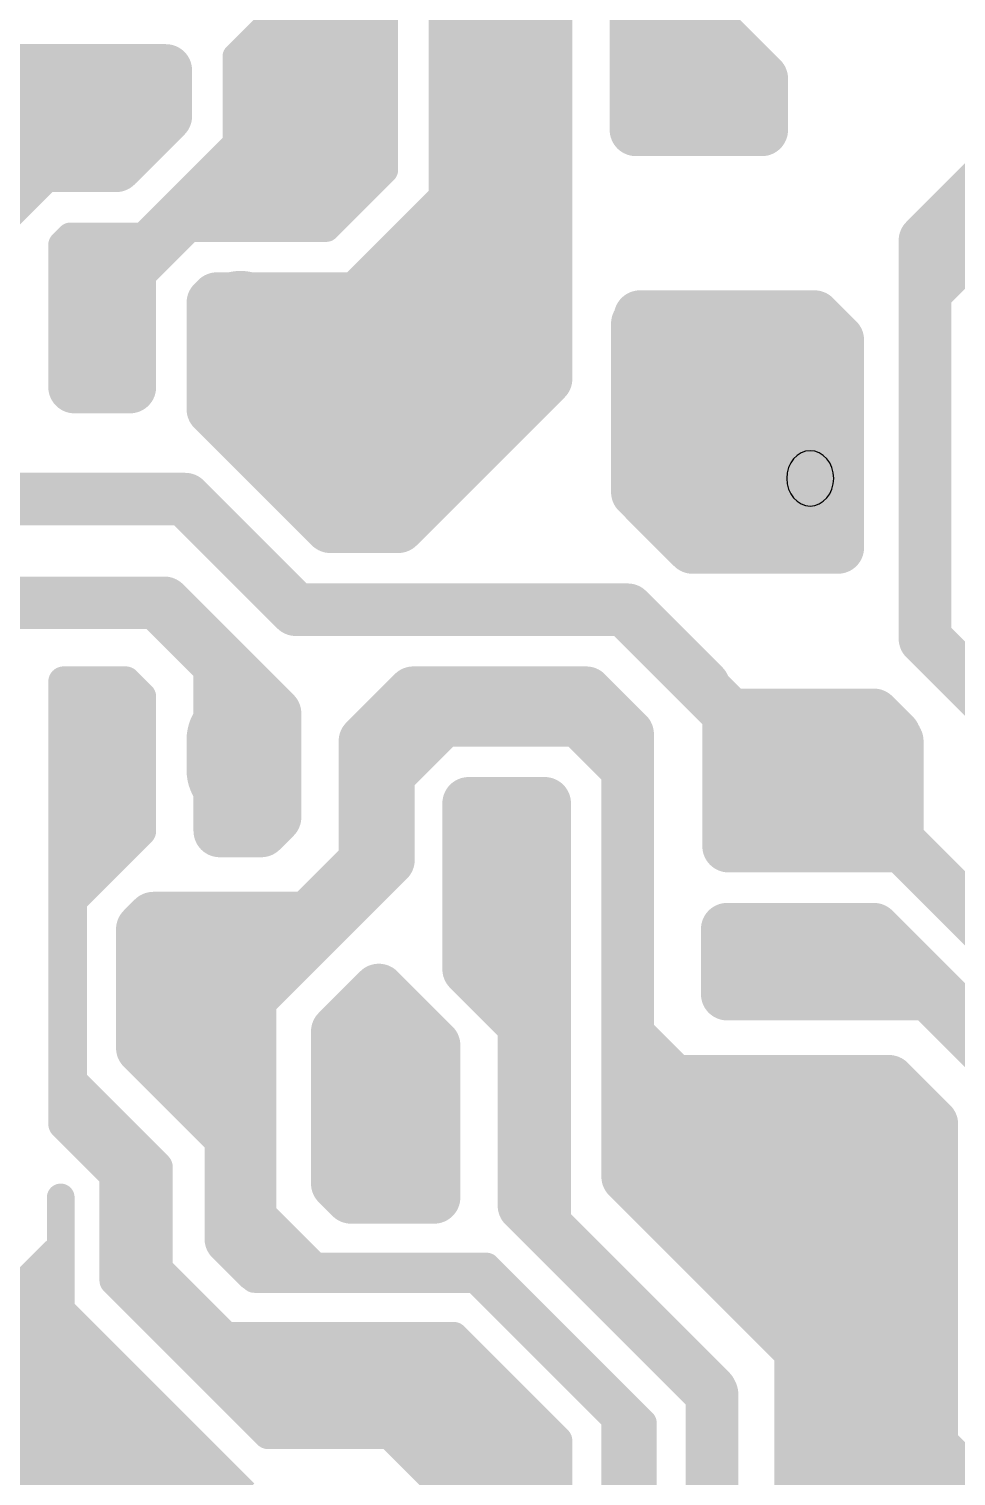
# Model space of a CAD drawing. Extents: x 13 to 23.9, y 0.2 to 11.6.
# Drawn here: x 14.572 to 15.242, y 9.129 to 10.175 of the extents above; entities that cross this region are included whole.
import ezdxf

# ---------------------------------------------------------------- set-up
doc = ezdxf.new("R2010")
doc.units = 0
doc.header["$MEASUREMENT"] = 0
doc.layers.add('BOTTOM', color=250, linetype='Continuous')
doc.layers.get('0').off()

# ---------------------------------------------------------------- blocks, each defined once
blk = doc.blocks.new('UNIT_DISC')
at = {"linetype": 'Continuous', "const_width": 0.5}
blk.add_lwpolyline([(0.25, 0, 1), (-0.25, 0, 1)], format="xyb", close=True, dxfattribs=at)
blk = doc.blocks.new('SHAPE_EL_740_740_0_0_0_0')
at = {"xscale": 0.074, "yscale": 0.074, "zscale": 0.074}
blk.add_blockref('UNIT_DISC', (0, 0), dxfattribs=at)
blk = doc.blocks.new('P_EX74Y74D16A')
at = {"layer": 'BOTTOM'}
blk.add_blockref('SHAPE_EL_740_740_0_0_0_0', (0, 0), dxfattribs=at)
blk = doc.blocks.new('D2')
for p in [(15.037, 10.15), (15.037, 9.85)]:
    blk.add_blockref('P_EX74Y74D16A', p)
blk = doc.blocks.new('SHAPE_EL_780_780_0_0_0_0')
at = {"xscale": 0.078, "yscale": 0.078, "zscale": 0.078}
blk.add_blockref('UNIT_DISC', (0, 0), dxfattribs=at)
blk = doc.blocks.new('P_EX78Y78D16A')
at = {"layer": 'BOTTOM'}
blk.add_blockref('SHAPE_EL_780_780_0_0_0_0', (0, 0), dxfattribs=at)
blk = doc.blocks.new('R12')
for p in [(14.924, 9.512), (14.925, 9.112)]:
    blk.add_blockref('P_EX78Y78D16A', p)
blk = doc.blocks.new('R13')
for p in [(14.924, 9.975), (14.925, 9.575)]:
    blk.add_blockref('P_EX78Y78D16A', p)
blk = doc.blocks.new('R14')
for p in [(14.925, 10.437), (14.926, 10.037)]:
    blk.add_blockref('P_EX78Y78D16A', p)
blk = doc.blocks.new('C2')
for p in [(14.475, 9.5), (14.675, 9.5)]:
    blk.add_blockref('P_EX78Y78D16A', p)
blk = doc.blocks.new('R4')
for p in [(14.425, 9.2), (14.825, 9.2)]:
    blk.add_blockref('P_EX78Y78D16A', p)
blk = doc.blocks.new('R5')
for p in [(14.425, 9.35), (14.825, 9.35)]:
    blk.add_blockref('P_EX78Y78D16A', p)
blk = doc.blocks.new('R15')
for p in [(14.773, 10.5), (14.774, 10.1)]:
    blk.add_blockref('P_EX78Y78D16A', p)
blk = doc.blocks.new('SHAPE_OV_780_1000_0_0_0_0')
at = {"linetype": 'Continuous', "const_width": 0.078}
blk.add_lwpolyline([(0, -0.011), (0, 0.011)], dxfattribs=at)
at = {"xscale": 0.078, "yscale": 0.078, "zscale": 0.078}
for p in [(0, 0.011), (0, -0.011)]:
    blk.add_blockref('UNIT_DISC', p, dxfattribs=at)
blk = doc.blocks.new('P_OX78Y100D16A')
at = {"layer": 'BOTTOM'}
blk.add_blockref('SHAPE_OV_780_1000_0_0_0_0', (0, 0), dxfattribs=at)
blk = doc.blocks.new('U1')
for p in [(14.425, 9.95), (14.525, 9.95), (14.625, 9.95), (14.725, 9.95), (14.425, 9.65), (14.525, 9.65), (14.625, 9.65), (14.725, 9.65)]:
    blk.add_blockref('P_OX78Y100D16A', p)
blk = doc.blocks.new('R7')
for p in [(14.625, 10.5), (14.626, 10.1)]:
    blk.add_blockref('P_EX78Y78D16A', p)
blk = doc.blocks.new('SHAPE_EL_700_840_0_0_0_0')
at = {"xscale": 0.07, "yscale": 0.084, "zscale": 0.084}
blk.add_blockref('UNIT_DISC', (0, 0), dxfattribs=at)
blk = doc.blocks.new('P_EX70Y84D16A')
at = {"layer": 'BOTTOM'}
blk.add_blockref('SHAPE_EL_700_840_0_0_0_0', (0, 0), dxfattribs=at)
blk = doc.blocks.new('C11')
for p in [(15.225, 9.1), (15.365, 9.1)]:
    blk.add_blockref('P_EX70Y84D16A', p)
blk = doc.blocks.new('J9')
for p in [(14.83, 9.835), (14.83, 9.435)]:
    blk.add_blockref('P_EX78Y78D16A', p)
blk = doc.blocks.new('SHAPE_OV_1100_800_0_0_0_0')
at = {"linetype": 'Continuous', "const_width": 0.08}
blk.add_lwpolyline([(-0.015, 0), (0.015, 0)], dxfattribs=at)
at = {"xscale": 0.08, "yscale": 0.08, "zscale": 0.08}
for p in [(-0.015, 0), (0.015, 0)]:
    blk.add_blockref('UNIT_DISC', p, dxfattribs=at)
blk = doc.blocks.new('P_OX110Y80D17A')
at = {"layer": 'BOTTOM'}
blk.add_blockref('SHAPE_OV_1100_800_0_0_0_0', (0, 0), dxfattribs=at)
blk = doc.blocks.new('U2')
for p in [(15.15, 9.61), (15.15, 9.5), (15.15, 9.39)]:
    blk.add_blockref('P_OX110Y80D17A', p)
blk = doc.blocks.new('SHAPE_EL_680_800_0_0_0_0')
at = {"xscale": 0.068, "yscale": 0.08, "zscale": 0.08}
blk.add_blockref('UNIT_DISC', (0, 0), dxfattribs=at)
blk = doc.blocks.new('P_EX68Y80D16A')
at = {"layer": 'BOTTOM'}
blk.add_blockref('SHAPE_EL_680_800_0_0_0_0', (0, 0), dxfattribs=at)
blk = doc.blocks.new('R19')
for p in [(15.137, 10.25), (15.137, 9.85)]:
    blk.add_blockref('P_EX68Y80D16A', p)
blk = doc.blocks.new('POLY_S7_L2_26378')
at = {"layer": 'BOTTOM'}
for points in [[(14.658, 10.141), (14.569, 10.069), (14.441, 10.139)], [(14.672, 10.13), (14.569, 10.069), (14.658, 10.141)], [(14.441, 10.139), (14.569, 10.069), (14.435, 10.084)], [(14.638, 10.07), (14.569, 10.069), (14.672, 10.13)], [(14.435, 10.084), (14.569, 10.069), (14.528, 10.011)]]:
    blk.add_solid(points, dxfattribs=at)
blk = doc.blocks.new('POLY_S4_L2_26379')
at = {"layer": 'BOTTOM'}
blk.add_solid([(14.794, 10.035), (14.793, 10.113), (14.671, 10.037), (14.729, 10.113)], dxfattribs=at)
blk = doc.blocks.new('POLY_S4_L2_26305')
at = {"layer": 'BOTTOM'}
blk.add_solid([(14.7, 10.025), (14.7, 10.05), (14.662, 10.025), (14.675, 10.05)], dxfattribs=at)
blk = doc.blocks.new('POLY_S10_L2_26346')
at = {"layer": 'BOTTOM'}
for points in [[(14.595, 9.305), (14.59, 9.245), (14.58, 9.275)], [(14.52, 9.215), (14.58, 9.275), (14.52, 8.99)], [(14.52, 8.99), (14.58, 9.275), (14.58, 8.985)], [(14.58, 8.985), (14.58, 9.275), (14.605, 9.01)], [(14.58, 9.275), (14.59, 9.245), (14.605, 9.01)], [(14.73, 9.115), (14.605, 9.01), (14.59, 9.245)], [(14.925, 9.01), (14.605, 9.01), (14.82, 9.115)], [(14.82, 9.115), (14.605, 9.01), (14.73, 9.115)]]:
    blk.add_solid(points, dxfattribs=at)
blk = doc.blocks.new('POLY_S9_L2_26377')
at = {"layer": 'BOTTOM'}
for points in [[(14.932, 10.233), (14.942, 9.911), (14.877, 10.175)], [(14.877, 10.175), (14.942, 9.911), (14.873, 10.052)], [(14.873, 10.052), (14.942, 9.911), (14.807, 9.98)], [(14.807, 9.98), (14.942, 9.911), (14.704, 9.98)], [(14.704, 9.98), (14.942, 9.911), (14.704, 9.895)], [(14.829, 9.813), (14.704, 9.895), (14.942, 9.911)], [(14.773, 9.828), (14.704, 9.895), (14.829, 9.813)]]:
    blk.add_solid(points, dxfattribs=at)
blk = doc.blocks.new('POLY_S5_L2_26380')
at = {"layer": 'BOTTOM'}
for points in [[(14.596, 10.023), (14.655, 10), (14.592, 9.941)], [(14.685, 10.025), (14.655, 10), (14.596, 10.023)], [(14.592, 9.941), (14.655, 10), (14.655, 9.955)]]:
    blk.add_solid(points, dxfattribs=at)
blk = doc.blocks.new('POLY_S5_L2_26394')
at = {"layer": 'BOTTOM'}
for points in [[(14.772, 9.536), (14.727, 9.449), (14.685, 9.529)], [(14.685, 9.529), (14.727, 9.449), (14.669, 9.459)], [(14.669, 9.459), (14.727, 9.449), (14.727, 9.343)]]:
    blk.add_solid(points, dxfattribs=at)
blk = doc.blocks.new('POLY_S7_L2_26418')
at = {"layer": 'BOTTOM'}
for points in [[(15.028, 9.416), (15.22, 9.209), (15, 9.439)], [(15, 9.439), (15.22, 9.209), (15.003, 9.346)], [(15.199, 9.414), (15.22, 9.209), (15.028, 9.416)], [(15.22, 9.371), (15.22, 9.209), (15.199, 9.414)], [(15.003, 9.346), (15.22, 9.209), (15.094, 9.256)]]:
    blk.add_solid(points, dxfattribs=at)
blk = doc.blocks.new('POLY_S6_L2_26434')
at = {"layer": 'BOTTOM'}
for points in [[(15.145, 9.964), (15.014, 9.828), (15.017, 9.969)], [(15.15, 9.922), (15.014, 9.828), (15.145, 9.964)], [(15.153, 9.798), (15.014, 9.828), (15.15, 9.922)], [(15.065, 9.798), (15.014, 9.828), (15.153, 9.798)]]:
    blk.add_solid(points, dxfattribs=at)

msp = doc.modelspace()

# ---------------------------------------------------------------- linework, layer by layer
at = {"layer": 'BOTTOM', "linetype": 'Continuous'}
for points, const_width in [([(15.011, 10.102), (15.011, 10.471)], 0.038), ([(14.792, 10.168), (14.951, 10.327)], 0.028), ([(14.722, 10.155), (14.887, 10.32)], 0.02), ([(14.733, 10.146), (14.889, 10.302)], 0.02), ([(14.88, 10.182), (14.946, 10.248)], 0.038), ([(14.946, 9.922), (14.946, 10.248)], 0.038), ([(14.817, 10.074), (14.817, 10.203)], 0.038), ([(14.829, 10.073), (14.829, 10.206)], 0.02), ([(15.046, 10.195), (15.102, 10.139)], 0.038), ([(14.792, 10.095), (14.792, 10.18)], 0.038), ([(14.88, 10.05), (14.88, 10.182)], 0.038), ([(15.012, 10.175), (15.037, 10.15)], 0.038), ([(14.775, 10.125), (14.775, 10.175)], 0.02), ([(14.731, 10.117), (14.772, 10.158)], 0.038), ([(14.43, 10.145), (14.671, 10.145)], 0.038), ([(14.671, 10.112), (14.671, 10.145)], 0.038), ([(14.722, 10.092), (14.722, 10.155)], 0.02), ([(14.762, 10.1), (14.762, 10.137)], 0.048), ([(15.102, 10.102), (15.102, 10.139)], 0.038), ([(15.22, 10.022), (15.332, 10.134)], 0.038), ([(15.053, 10.127), (15.092, 10.127)], 0.038), ([(14.636, 10.077), (14.671, 10.112)], 0.038), ([(14.925, 10), (14.925, 10.112)], 0.02), ([(15.011, 10.102), (15.102, 10.102)], 0.038), ([(14.655, 10.025), (14.722, 10.092)], 0.02), ([(15.22, 9.985), (15.319, 10.084)], 0.038), ([(14.545, 10.04), (14.581, 10.076)], 0.038), ([(14.581, 10.076), (14.635, 10.076)], 0.038), ([(14.635, 10.076), (14.635, 10.077)], 0.038), ([(14.635, 10.077), (14.636, 10.077)], 0.038), ([(14.799, 10.056), (14.817, 10.074)], 0.038), ([(14.787, 10.031), (14.829, 10.073)], 0.02), ([(14.81, 9.98), (14.88, 10.05)], 0.038), ([(14.654, 9.997), (14.688, 10.031)], 0.02), ([(14.688, 10.031), (14.787, 10.031)], 0.02), ([(15.22, 9.782), (15.22, 10.022)], 0.038), ([(14.596, 10.019), (14.602, 10.025)], 0.02), ([(14.596, 9.916), (14.596, 10.019)], 0.02), ([(14.602, 10.025), (14.655, 10.025)], 0.02), ([(14.654, 9.924), (14.654, 9.997)], 0.02), ([(14.825, 9.95), (14.875, 10)], 0.02), ([(14.825, 9.95), (14.875, 10)], 0.02), ([(14.875, 10), (14.925, 10)], 0.02), ([(14.875, 10), (14.912, 10)], 0.02), ([(14.875, 10), (14.937, 10)], 0.02), ([(14.625, 9.95), (14.625, 9.975)], 0.048), ([(14.705, 9.977), (14.708, 9.98)], 0.038), ([(14.705, 9.921), (14.705, 9.977)], 0.038), ([(14.708, 9.98), (14.81, 9.98)], 0.038), ([(14.625, 9.95), (14.625, 9.975)], 0.02), ([(15.014, 9.967), (15.14, 9.967)], 0.038), ([(15.14, 9.967), (15.157, 9.95)], 0.038), ([(15.012, 9.896), (15.012, 9.962)], 0.038), ([(14.605, 9.916), (14.605, 9.953)], 0.038), ([(15.157, 9.8), (15.157, 9.95)], 0.038), ([(14.705, 9.9), (14.705, 9.939)], 0.038), ([(14.725, 9.95), (14.825, 9.95)], 0.02), ([(14.725, 9.95), (14.825, 9.95)], 0.02), ([(14.725, 9.95), (14.737, 9.95)], 0.02), ([(14.725, 9.95), (14.825, 9.95)], 0.02), ([(14.825, 9.837), (14.825, 9.95)], 0.02), ([(14.645, 9.916), (14.645, 9.926)], 0.038), ([(14.605, 9.916), (14.645, 9.916)], 0.038), ([(14.839, 9.815), (14.946, 9.922)], 0.038), ([(15.012, 9.84), (15.012, 9.911)], 0.038), ([(14.705, 9.9), (14.79, 9.815)], 0.038), ([(15.1, 9.85), (15.137, 9.887)], 0.038), ([(14.825, 9.837), (14.825, 9.862)], 0.02), ([(15.037, 9.85), (15.1, 9.85)], 0.038), ([(15.012, 9.84), (15.052, 9.8)], 0.038), ([(14.37, 9.835), (14.685, 9.835)], 0.038), ([(14.65, 9.835), (14.685, 9.835)], 0.038), ([(14.685, 9.835), (14.76, 9.76)], 0.038), ([(14.685, 9.835), (14.765, 9.755)], 0.038), ([(14.79, 9.815), (14.839, 9.815)], 0.038), ([(15.22, 9.735), (15.22, 9.815)], 0.038), ([(15.052, 9.8), (15.157, 9.8)], 0.038), ([(14.37, 9.76), (14.665, 9.76)], 0.038), ([(14.48, 9.76), (14.67, 9.76)], 0.038), ([(14.665, 9.76), (14.71, 9.715)], 0.038), ([(14.67, 9.76), (14.75, 9.68)], 0.038), ([(14.765, 9.755), (15.005, 9.755)], 0.038), ([(14.936, 9.755), (15.003, 9.755)], 0.038), ([(15.003, 9.755), (15.161, 9.597)], 0.038), ([(15.005, 9.755), (15.06, 9.7)], 0.038), ([(15.22, 9.734), (15.291, 9.663)], 0.038), ([(14.71, 9.595), (14.71, 9.715)], 0.038), ([(14.597, 9.703), (14.642, 9.703)], 0.022), ([(14.597, 9.383), (14.597, 9.703)], 0.022), ([(14.642, 9.703), (14.653, 9.692)], 0.022), ([(14.815, 9.66), (14.85, 9.695)], 0.038), ([(14.85, 9.695), (14.975, 9.695)], 0.038), ([(14.975, 9.695), (15.005, 9.665)], 0.038), ([(14.609, 9.694), (14.635, 9.694)], 0.022), ([(14.609, 9.572), (14.609, 9.694)], 0.022), ([(14.653, 9.595), (14.653, 9.692)], 0.022), ([(14.825, 9.645), (14.865, 9.685)], 0.038), ([(14.832, 9.636), (14.888, 9.692)], 0.038), ([(14.825, 9.625), (14.9, 9.7)], 0.02), ([(14.888, 9.692), (14.95, 9.692)], 0.038), ([(14.9, 9.7), (14.925, 9.7)], 0.02), ([(14.912, 9.7), (14.937, 9.7)], 0.02), ([(14.625, 9.612), (14.625, 9.675)], 0.038), ([(14.637, 9.662), (14.637, 9.675)], 0.048), ([(14.732, 9.615), (14.732, 9.68)], 0.038), ([(14.75, 9.605), (14.75, 9.68)], 0.038), ([(14.87, 9.675), (14.97, 9.675)], 0.038), ([(14.97, 9.675), (15.005, 9.64)], 0.038), ([(15.078, 9.584), (15.078, 9.679)], 0.038), ([(15.078, 9.679), (15.183, 9.679)], 0.038), ([(15.183, 9.679), (15.198, 9.664)], 0.038), ([(14.842, 9.662), (14.842, 9.673)], 0.02), ([(15.005, 9.515), (15.005, 9.665)], 0.038), ([(15.12, 9.585), (15.12, 9.662)], 0.038), ([(15.12, 9.662), (15.199, 9.662)], 0.038), ([(14.815, 9.57), (14.815, 9.66)], 0.038), ([(14.832, 9.626), (14.832, 9.656)], 0.038), ([(15.2, 9.585), (15.2, 9.66)], 0.038), ([(14.625, 9.575), (14.625, 9.65)], 0.02), ([(14.625, 9.575), (14.625, 9.65)], 0.02), ([(14.625, 9.575), (14.625, 9.65)], 0.02), ([(14.825, 9.58), (14.825, 9.645)], 0.038), ([(15.103, 9.594), (15.103, 9.644)], 0.038), ([(15.175, 9.61), (15.175, 9.65)], 0.038), ([(14.832, 9.574), (14.832, 9.636)], 0.038), ([(15.005, 9.56), (15.005, 9.64)], 0.038), ([(14.625, 9.6), (14.625, 9.637)], 0.02), ([(14.638, 9.596), (14.638, 9.627)], 0.022), ([(14.825, 9.575), (14.825, 9.625)], 0.02), ([(14.89, 9.615), (14.945, 9.615)], 0.038), ([(14.89, 9.495), (14.89, 9.615)], 0.038), ([(14.945, 9.52), (14.945, 9.615)], 0.038), ([(14.74, 9.595), (14.75, 9.605)], 0.038), ([(15.182, 9.606), (15.439, 9.349)], 0.038), ([(14.71, 9.595), (14.74, 9.595)], 0.038), ([(14.92, 9.485), (14.92, 9.59)], 0.038), ([(15.103, 9.594), (15.157, 9.594)], 0.038), ([(14.603, 9.545), (14.653, 9.595)], 0.022), ([(15.078, 9.584), (15.203, 9.584)], 0.038), ([(15.12, 9.585), (15.2, 9.585)], 0.038), ([(15.158, 9.584), (15.203, 9.584)], 0.038), ([(14.732, 9.474), (14.832, 9.574)], 0.038), ([(14.774, 9.532), (14.816, 9.574)], 0.038), ([(14.6, 9.55), (14.625, 9.575)], 0.02), ([(14.775, 9.525), (14.825, 9.575)], 0.02), ([(14.912, 9.562), (14.938, 9.562)], 0.02), ([(14.925, 9.562), (14.938, 9.562)], 0.02), ([(14.945, 9.31), (14.945, 9.555)], 0.038), ([(14.6, 9.412), (14.6, 9.55)], 0.02), ([(14.6, 9.412), (14.6, 9.55)], 0.02), ([(14.603, 9.414), (14.603, 9.545)], 0.022), ([(14.654, 9.524), (14.662, 9.532)], 0.038), ([(14.662, 9.532), (14.774, 9.532)], 0.038), ([(14.654, 9.438), (14.654, 9.524)], 0.038), ([(14.675, 9.5), (14.7, 9.525)], 0.02), ([(14.7, 9.525), (14.775, 9.525)], 0.02), ([(15.005, 9.345), (15.005, 9.52)], 0.038), ([(15.077, 9.477), (15.077, 9.524)], 0.038), ([(15.077, 9.524), (15.183, 9.524)], 0.038), ([(15.183, 9.524), (15.32, 9.387)], 0.038), ([(14.89, 9.495), (14.93, 9.455)], 0.038), ([(15.093, 9.499), (15.173, 9.499)], 0.038), ([(14.675, 9.425), (14.675, 9.5)], 0.02), ([(15.21, 9.49), (15.295, 9.405)], 0.038), ([(14.732, 9.374), (14.732, 9.474)], 0.038), ([(14.795, 9.45), (14.825, 9.48)], 0.038), ([(14.8, 9.45), (14.825, 9.475)], 0.038), ([(14.825, 9.48), (14.865, 9.44)], 0.038), ([(14.825, 9.475), (14.865, 9.435)], 0.038), ([(14.93, 9.324), (14.93, 9.474)], 0.038), ([(15.077, 9.477), (15.223, 9.477)], 0.038), ([(14.6, 9.412), (14.6, 9.462)], 0.02), ([(14.93, 9.425), (14.93, 9.455)], 0.038), ([(14.795, 9.42), (14.795, 9.45)], 0.038), ([(14.82, 9.445), (14.835, 9.43)], 0.038), ([(14.82, 9.355), (14.82, 9.445)], 0.038), ([(15.008, 9.444), (15.038, 9.414)], 0.038), ([(14.654, 9.438), (14.718, 9.374)], 0.038), ([(14.795, 9.34), (14.795, 9.44)], 0.038), ([(14.865, 9.33), (14.865, 9.44)], 0.038), ([(14.865, 9.33), (14.865, 9.435)], 0.038), ([(14.835, 9.34), (14.835, 9.43)], 0.038), ([(14.675, 9.425), (14.725, 9.375)], 0.02), ([(15.005, 9.345), (15.005, 9.41)], 0.038), ([(15.038, 9.414), (15.148, 9.414)], 0.038), ([(15.143, 9.414), (15.193, 9.414)], 0.038), ([(15.153, 9.414), (15.194, 9.414)], 0.038), ([(15.193, 9.414), (15.223, 9.384)], 0.038), ([(15.193, 9.414), (15.218, 9.389)], 0.038), ([(15.194, 9.414), (15.225, 9.383)], 0.038), ([(14.6, 9.412), (14.65, 9.362)], 0.02), ([(14.6, 9.412), (14.625, 9.387)], 0.02), ([(14.603, 9.414), (14.665, 9.352)], 0.022), ([(14.732, 9.314), (14.732, 9.404)], 0.038), ([(14.606, 9.388), (14.606, 9.402)], 0.022), ([(14.606, 9.388), (14.647, 9.347)], 0.022), ([(15.223, 9.199), (15.223, 9.384)], 0.038), ([(15.225, 9.188), (15.225, 9.383)], 0.038), ([(14.597, 9.383), (14.634, 9.346)], 0.022), ([(14.718, 9.3), (14.718, 9.374)], 0.038), ([(14.725, 9.3), (14.725, 9.375)], 0.02), ([(14.65, 9.275), (14.65, 9.362)], 0.02), ([(14.634, 9.27), (14.634, 9.346)], 0.022), ([(14.665, 9.278), (14.665, 9.352)], 0.022), ([(14.795, 9.34), (14.805, 9.33)], 0.038), ([(15.005, 9.345), (15.14, 9.21)], 0.038), ([(15.005, 9.345), (15.085, 9.265)], 0.038), ([(14.805, 9.33), (14.865, 9.33)], 0.038), ([(14.595, 9.255), (14.595, 9.33)], 0.02), ([(14.93, 9.324), (15.066, 9.188)], 0.038), ([(14.732, 9.314), (14.762, 9.284)], 0.038), ([(14.737, 9.322), (14.779, 9.28)], 0.02), ([(14.945, 9.31), (15.065, 9.19)], 0.038), ([(14.718, 9.3), (14.738, 9.28)], 0.038), ([(14.725, 9.3), (14.75, 9.275)], 0.02), ([(14.52, 9.22), (14.59, 9.29)], 0.02), ([(14.521, 9.217), (14.59, 9.286)], 0.02), ([(14.59, 9.29), (14.595, 9.29)], 0.02), ([(14.59, 9.234), (14.59, 9.286)], 0.02), ([(14.595, 9.225), (14.595, 9.29)], 0.02), ([(14.65, 9.275), (14.725, 9.2)], 0.02), ([(14.665, 9.278), (14.714, 9.229)], 0.022), ([(14.75, 9.275), (14.9, 9.275)], 0.02), ([(14.779, 9.28), (14.804, 9.28)], 0.02), ([(14.802, 9.28), (14.903, 9.28)], 0.02), ([(14.9, 9.275), (15, 9.175)], 0.02), ([(14.903, 9.28), (15.016, 9.167)], 0.02), ([(15.085, 9.265), (15.175, 9.265)], 0.038), ([(15.175, 9.265), (15.225, 9.215)], 0.038), ([(14.59, 9.254), (14.59, 9.269)], 0.02), ([(14.634, 9.27), (14.745, 9.159)], 0.022), ([(14.735, 9.271), (14.895, 9.271)], 0.02), ([(14.895, 9.271), (14.996, 9.17)], 0.02), ([(15.13, 9.05), (15.13, 9.255)], 0.038), ([(14.59, 9.254), (14.728, 9.116)], 0.02), ([(15.155, 9.055), (15.155, 9.25)], 0.038), ([(15.155, 9.25), (15.215, 9.19)], 0.038), ([(14.59, 9.108), (14.59, 9.244)], 0.02), ([(14.59, 9.04), (14.59, 9.244)], 0.02), ([(15.142, 9.038), (15.142, 9.238)], 0.038), ([(14.714, 9.229), (14.879, 9.229)], 0.022), ([(14.879, 9.229), (14.954, 9.154)], 0.022), ([(15.225, 9.15), (15.225, 9.215)], 0.038), ([(14.723, 9.214), (14.883, 9.214)], 0.022), ([(15.17, 9.21), (15.185, 9.195)], 0.038), ([(14.725, 9.2), (14.812, 9.2)], 0.02), ([(14.725, 9.2), (14.8, 9.2)], 0.02), ([(14.725, 9.2), (14.825, 9.2)], 0.02), ([(14.825, 9.2), (14.887, 9.2)], 0.02), ([(14.887, 9.2), (14.925, 9.162)], 0.02), ([(15.185, 9.035), (15.185, 9.195)], 0.038), ([(14.74, 9.18), (14.875, 9.18)], 0.038), ([(14.875, 9.18), (14.93, 9.125)], 0.038), ([(15.066, 9.024), (15.066, 9.188)], 0.038), ([(15.215, 8.985), (15.215, 9.19)], 0.038), ([(14.853, 9.161), (14.927, 9.087)], 0.038), ([(14.996, 9.08), (14.996, 9.17)], 0.02), ([(15, 9.075), (15, 9.175)], 0.02), ([(14.745, 9.159), (14.833, 9.159)], 0.022), ([(14.833, 9.159), (14.921, 9.071)], 0.022), ([(14.925, 9.125), (14.925, 9.162)], 0.02), ([(14.937, 9.1), (14.937, 9.15)], 0.038), ([(15.016, 9.049), (15.016, 9.167)], 0.02), ([(15.225, 9.15), (15.24, 9.135)], 0.038), ([(14.954, 9.097), (14.954, 9.154)], 0.022), ([(15.24, 8.945), (15.24, 9.135)], 0.038), ([(14.93, 9.089), (14.93, 9.125)], 0.038)]:
    msp.add_lwpolyline(points, dxfattribs=dict(at, const_width=const_width))

# ---------------------------------------------------------------- block references
for name in ['R7', 'R15', 'R14', 'R19', 'POLY_S9_L2_26377', 'D2', 'POLY_S7_L2_26378', 'POLY_S4_L2_26379', 'POLY_S4_L2_26305', 'POLY_S5_L2_26380', 'R13', 'U1', 'POLY_S6_L2_26434', 'J9', 'U2', 'R12', 'C2', 'POLY_S5_L2_26394', 'POLY_S7_L2_26418', 'R5', 'POLY_S10_L2_26346', 'R4', 'C11']:
    msp.add_blockref(name, (0, 0))
at = {"layer": 'BOTTOM'}
for p, xscale, yscale, zscale in [((14.792, 10.18), 0.038, 0.038, 0.038), ((14.88, 10.182), 0.038, 0.038, 0.038), ((14.88, 10.182), 0.038, 0.038, 0.038), ((15.012, 10.175), 0.038, 0.038, 0.038), ((14.775, 10.175), 0.02, 0.02, 0.02), ((14.772, 10.158), 0.038, 0.038, 0.038), ((14.792, 10.168), 0.028, 0.028, 0.028), ((14.671, 10.145), 0.038, 0.038, 0.038), ((14.671, 10.145), 0.038, 0.038, 0.038), ((14.722, 10.155), 0.02, 0.02, 0.02), ((14.722, 10.155), 0.02, 0.02, 0.02), ((15.037, 10.15), 0.038, 0.038, 0.038), ((14.733, 10.146), 0.02, 0.02, 0.02), ((14.762, 10.137), 0.048, 0.048, 0.048), ((15.102, 10.139), 0.038, 0.038, 0.038), ((15.102, 10.139), 0.038, 0.038, 0.038), ((15.053, 10.127), 0.038, 0.038, 0.038), ((15.092, 10.127), 0.038, 0.038, 0.038), ((14.671, 10.112), 0.038, 0.038, 0.038), ((14.671, 10.112), 0.038, 0.038, 0.038), ((14.731, 10.117), 0.038, 0.038, 0.038), ((14.775, 10.125), 0.02, 0.02, 0.02), ((14.762, 10.1), 0.048, 0.048, 0.048), ((14.925, 10.112), 0.02, 0.02, 0.02), ((15.011, 10.102), 0.038, 0.038, 0.038), ((15.011, 10.102), 0.038, 0.038, 0.038), ((15.102, 10.102), 0.038, 0.038, 0.038), ((15.102, 10.102), 0.038, 0.038, 0.038), ((14.792, 10.095), 0.038, 0.038, 0.038), ((14.722, 10.092), 0.02, 0.02, 0.02), ((14.722, 10.092), 0.02, 0.02, 0.02), ((14.581, 10.076), 0.038, 0.038, 0.038), ((14.581, 10.076), 0.038, 0.038, 0.038), ((14.635, 10.077), 0.038, 0.038, 0.038), ((14.635, 10.077), 0.038, 0.038, 0.038), ((14.635, 10.076), 0.038, 0.038, 0.038), ((14.635, 10.076), 0.038, 0.038, 0.038), ((14.636, 10.077), 0.038, 0.038, 0.038), ((14.636, 10.077), 0.038, 0.038, 0.038), ((14.817, 10.074), 0.038, 0.038, 0.038), ((14.817, 10.074), 0.038, 0.038, 0.038), ((14.829, 10.073), 0.02, 0.02, 0.02), ((14.829, 10.073), 0.02, 0.02, 0.02), ((14.799, 10.056), 0.038, 0.038, 0.038), ((14.88, 10.05), 0.038, 0.038, 0.038), ((14.88, 10.05), 0.038, 0.038, 0.038), ((14.688, 10.031), 0.02, 0.02, 0.02), ((14.688, 10.031), 0.02, 0.02, 0.02), ((14.787, 10.031), 0.02, 0.02, 0.02), ((14.787, 10.031), 0.02, 0.02, 0.02), ((15.22, 10.022), 0.038, 0.038, 0.038), ((15.22, 10.022), 0.038, 0.038, 0.038), ((14.596, 10.019), 0.02, 0.02, 0.02), ((14.596, 10.019), 0.02, 0.02, 0.02), ((14.602, 10.025), 0.02, 0.02, 0.02), ((14.602, 10.025), 0.02, 0.02, 0.02), ((14.655, 10.025), 0.02, 0.02, 0.02), ((14.655, 10.025), 0.02, 0.02, 0.02), ((14.654, 9.997), 0.02, 0.02, 0.02), ((14.654, 9.997), 0.02, 0.02, 0.02), ((14.875, 10), 0.02, 0.02, 0.02), ((14.875, 10), 0.02, 0.02, 0.02), ((14.875, 10), 0.02, 0.02, 0.02), ((14.875, 10), 0.02, 0.02, 0.02), ((14.875, 10), 0.02, 0.02, 0.02), ((14.912, 10), 0.02, 0.02, 0.02), ((14.925, 10), 0.02, 0.02, 0.02), ((14.925, 10), 0.02, 0.02, 0.02), ((14.937, 10), 0.02, 0.02, 0.02), ((14.625, 9.975), 0.048, 0.048, 0.048), ((14.705, 9.977), 0.038, 0.038, 0.038), ((14.705, 9.977), 0.038, 0.038, 0.038), ((14.708, 9.98), 0.038, 0.038, 0.038), ((14.708, 9.98), 0.038, 0.038, 0.038), ((14.81, 9.98), 0.038, 0.038, 0.038), ((14.81, 9.98), 0.038, 0.038, 0.038), ((15.22, 9.985), 0.038, 0.038, 0.038), ((14.625, 9.975), 0.02, 0.02, 0.02), ((15.014, 9.967), 0.038, 0.038, 0.038), ((15.14, 9.967), 0.038, 0.038, 0.038), ((15.14, 9.967), 0.038, 0.038, 0.038), ((14.625, 9.95), 0.048, 0.048, 0.048), ((15.012, 9.962), 0.038, 0.038, 0.038), ((14.605, 9.953), 0.038, 0.038, 0.038), ((15.157, 9.95), 0.038, 0.038, 0.038), ((15.157, 9.95), 0.038, 0.038, 0.038), ((14.625, 9.95), 0.02, 0.02, 0.02), ((14.705, 9.939), 0.038, 0.038, 0.038), ((14.725, 9.95), 0.02, 0.02, 0.02), ((14.725, 9.95), 0.02, 0.02, 0.02), ((14.725, 9.95), 0.02, 0.02, 0.02), ((14.725, 9.95), 0.02, 0.02, 0.02), ((14.737, 9.95), 0.02, 0.02, 0.02), ((14.825, 9.95), 0.02, 0.02, 0.02), ((14.825, 9.95), 0.02, 0.02, 0.02), ((14.825, 9.95), 0.02, 0.02, 0.02), ((14.825, 9.95), 0.02, 0.02, 0.02), ((14.825, 9.95), 0.02, 0.02, 0.02), ((14.825, 9.95), 0.02, 0.02, 0.02), ((14.645, 9.926), 0.038, 0.038, 0.038), ((14.605, 9.916), 0.038, 0.038, 0.038), ((14.605, 9.916), 0.038, 0.038, 0.038), ((14.645, 9.916), 0.038, 0.038, 0.038), ((14.645, 9.916), 0.038, 0.038, 0.038), ((14.654, 9.924), 0.02, 0.02, 0.02), ((14.705, 9.921), 0.038, 0.038, 0.038), ((14.946, 9.922), 0.038, 0.038, 0.038), ((14.946, 9.922), 0.038, 0.038, 0.038), ((14.596, 9.916), 0.02, 0.02, 0.02), ((15.012, 9.911), 0.038, 0.038, 0.038), ((14.705, 9.9), 0.038, 0.038, 0.038), ((14.705, 9.9), 0.038, 0.038, 0.038), ((15.012, 9.896), 0.038, 0.038, 0.038), ((15.137, 9.887), 0.038, 0.038, 0.038), ((14.825, 9.862), 0.02, 0.02, 0.02), ((15.037, 9.85), 0.038, 0.038, 0.038), ((15.1, 9.85), 0.038, 0.038, 0.038), ((15.1, 9.85), 0.038, 0.038, 0.038), ((15.012, 9.84), 0.038, 0.038, 0.038), ((15.012, 9.84), 0.038, 0.038, 0.038), ((14.65, 9.835), 0.038, 0.038, 0.038), ((14.685, 9.835), 0.038, 0.038, 0.038), ((14.685, 9.835), 0.038, 0.038, 0.038), ((14.685, 9.835), 0.038, 0.038, 0.038), ((14.685, 9.835), 0.038, 0.038, 0.038), ((14.825, 9.837), 0.02, 0.02, 0.02), ((14.825, 9.837), 0.02, 0.02, 0.02), ((14.79, 9.815), 0.038, 0.038, 0.038), ((14.79, 9.815), 0.038, 0.038, 0.038), ((14.839, 9.815), 0.038, 0.038, 0.038), ((14.839, 9.815), 0.038, 0.038, 0.038), ((15.22, 9.815), 0.038, 0.038, 0.038), ((15.052, 9.8), 0.038, 0.038, 0.038), ((15.052, 9.8), 0.038, 0.038, 0.038), ((15.157, 9.8), 0.038, 0.038, 0.038), ((15.157, 9.8), 0.038, 0.038, 0.038), ((15.22, 9.782), 0.038, 0.038, 0.038), ((14.665, 9.76), 0.038, 0.038, 0.038), ((14.665, 9.76), 0.038, 0.038, 0.038), ((14.67, 9.76), 0.038, 0.038, 0.038), ((14.67, 9.76), 0.038, 0.038, 0.038), ((14.76, 9.76), 0.038, 0.038, 0.038), ((14.765, 9.755), 0.038, 0.038, 0.038), ((14.765, 9.755), 0.038, 0.038, 0.038), ((14.936, 9.755), 0.038, 0.038, 0.038), ((15.003, 9.755), 0.038, 0.038, 0.038), ((15.003, 9.755), 0.038, 0.038, 0.038), ((15.005, 9.755), 0.038, 0.038, 0.038), ((15.005, 9.755), 0.038, 0.038, 0.038), ((15.22, 9.735), 0.038, 0.038, 0.038), ((15.22, 9.734), 0.038, 0.038, 0.038), ((14.71, 9.715), 0.038, 0.038, 0.038), ((14.71, 9.715), 0.038, 0.038, 0.038), ((14.597, 9.703), 0.022, 0.022, 0.022), ((14.597, 9.703), 0.022, 0.022, 0.022), ((14.642, 9.703), 0.022, 0.022, 0.022), ((14.642, 9.703), 0.022, 0.022, 0.022), ((14.85, 9.695), 0.038, 0.038, 0.038), ((14.85, 9.695), 0.038, 0.038, 0.038), ((14.975, 9.695), 0.038, 0.038, 0.038), ((14.975, 9.695), 0.038, 0.038, 0.038), ((15.06, 9.7), 0.038, 0.038, 0.038), ((14.609, 9.694), 0.022, 0.022, 0.022), ((14.609, 9.694), 0.022, 0.022, 0.022), ((14.635, 9.694), 0.022, 0.022, 0.022), ((14.653, 9.692), 0.022, 0.022, 0.022), ((14.653, 9.692), 0.022, 0.022, 0.022), ((14.865, 9.685), 0.038, 0.038, 0.038), ((14.888, 9.692), 0.038, 0.038, 0.038), ((14.888, 9.692), 0.038, 0.038, 0.038), ((14.9, 9.7), 0.02, 0.02, 0.02), ((14.9, 9.7), 0.02, 0.02, 0.02), ((14.912, 9.7), 0.02, 0.02, 0.02), ((14.925, 9.7), 0.02, 0.02, 0.02), ((14.937, 9.7), 0.02, 0.02, 0.02), ((14.95, 9.692), 0.038, 0.038, 0.038), ((14.625, 9.675), 0.038, 0.038, 0.038), ((14.637, 9.675), 0.048, 0.048, 0.048), ((14.732, 9.68), 0.038, 0.038, 0.038), ((14.75, 9.68), 0.038, 0.038, 0.038), ((14.75, 9.68), 0.038, 0.038, 0.038), ((14.87, 9.675), 0.038, 0.038, 0.038), ((14.97, 9.675), 0.038, 0.038, 0.038), ((14.97, 9.675), 0.038, 0.038, 0.038), ((15.078, 9.679), 0.038, 0.038, 0.038), ((15.078, 9.679), 0.038, 0.038, 0.038), ((15.183, 9.679), 0.038, 0.038, 0.038), ((15.183, 9.679), 0.038, 0.038, 0.038), ((14.637, 9.662), 0.048, 0.048, 0.048), ((14.842, 9.673), 0.02, 0.02, 0.02), ((15.005, 9.665), 0.038, 0.038, 0.038), ((15.005, 9.665), 0.038, 0.038, 0.038), ((15.12, 9.662), 0.038, 0.038, 0.038), ((15.12, 9.662), 0.038, 0.038, 0.038), ((15.198, 9.664), 0.038, 0.038, 0.038), ((15.199, 9.662), 0.038, 0.038, 0.038), ((14.815, 9.66), 0.038, 0.038, 0.038), ((14.815, 9.66), 0.038, 0.038, 0.038), ((14.832, 9.656), 0.038, 0.038, 0.038), ((14.842, 9.662), 0.02, 0.02, 0.02), ((15.2, 9.66), 0.038, 0.038, 0.038), ((14.625, 9.65), 0.02, 0.02, 0.02), ((14.625, 9.65), 0.02, 0.02, 0.02), ((14.625, 9.65), 0.02, 0.02, 0.02), ((14.825, 9.645), 0.038, 0.038, 0.038), ((14.825, 9.645), 0.038, 0.038, 0.038), ((15.103, 9.644), 0.038, 0.038, 0.038), ((15.175, 9.65), 0.038, 0.038, 0.038), ((14.832, 9.636), 0.038, 0.038, 0.038), ((14.832, 9.636), 0.038, 0.038, 0.038), ((15.005, 9.64), 0.038, 0.038, 0.038), ((15.005, 9.64), 0.038, 0.038, 0.038), ((14.625, 9.637), 0.02, 0.02, 0.02), ((14.832, 9.626), 0.038, 0.038, 0.038), ((14.625, 9.612), 0.038, 0.038, 0.038), ((14.638, 9.627), 0.022, 0.022, 0.022), ((14.732, 9.615), 0.038, 0.038, 0.038), ((14.825, 9.625), 0.02, 0.02, 0.02), ((14.825, 9.625), 0.02, 0.02, 0.02), ((14.89, 9.615), 0.038, 0.038, 0.038), ((14.89, 9.615), 0.038, 0.038, 0.038), ((14.945, 9.615), 0.038, 0.038, 0.038), ((14.945, 9.615), 0.038, 0.038, 0.038), ((15.175, 9.61), 0.038, 0.038, 0.038), ((14.75, 9.605), 0.038, 0.038, 0.038), ((14.75, 9.605), 0.038, 0.038, 0.038), ((15.182, 9.606), 0.038, 0.038, 0.038), ((14.625, 9.6), 0.02, 0.02, 0.02), ((14.638, 9.596), 0.022, 0.022, 0.022), ((14.71, 9.595), 0.038, 0.038, 0.038), ((14.71, 9.595), 0.038, 0.038, 0.038), ((14.74, 9.595), 0.038, 0.038, 0.038), ((14.74, 9.595), 0.038, 0.038, 0.038), ((14.92, 9.59), 0.038, 0.038, 0.038), ((15.103, 9.594), 0.038, 0.038, 0.038), ((15.103, 9.594), 0.038, 0.038, 0.038), ((15.157, 9.594), 0.038, 0.038, 0.038), ((15.161, 9.597), 0.038, 0.038, 0.038), ((14.653, 9.595), 0.022, 0.022, 0.022), ((14.653, 9.595), 0.022, 0.022, 0.022), ((14.825, 9.58), 0.038, 0.038, 0.038), ((15.078, 9.584), 0.038, 0.038, 0.038), ((15.078, 9.584), 0.038, 0.038, 0.038), ((15.12, 9.585), 0.038, 0.038, 0.038), ((15.12, 9.585), 0.038, 0.038, 0.038), ((15.158, 9.584), 0.038, 0.038, 0.038), ((15.2, 9.585), 0.038, 0.038, 0.038), ((15.2, 9.585), 0.038, 0.038, 0.038), ((15.203, 9.584), 0.038, 0.038, 0.038), ((15.203, 9.584), 0.038, 0.038, 0.038), ((14.815, 9.57), 0.038, 0.038, 0.038), ((14.816, 9.574), 0.038, 0.038, 0.038), ((14.832, 9.574), 0.038, 0.038, 0.038), ((14.832, 9.574), 0.038, 0.038, 0.038), ((14.609, 9.572), 0.022, 0.022, 0.022), ((14.625, 9.575), 0.02, 0.02, 0.02), ((14.625, 9.575), 0.02, 0.02, 0.02), ((14.625, 9.575), 0.02, 0.02, 0.02), ((14.625, 9.575), 0.02, 0.02, 0.02), ((14.825, 9.575), 0.02, 0.02, 0.02), ((14.825, 9.575), 0.02, 0.02, 0.02), ((15.005, 9.56), 0.038, 0.038, 0.038), ((14.912, 9.562), 0.02, 0.02, 0.02), ((14.925, 9.562), 0.02, 0.02, 0.02), ((14.945, 9.555), 0.038, 0.038, 0.038), ((14.938, 9.562), 0.02, 0.02, 0.02), ((14.938, 9.562), 0.02, 0.02, 0.02), ((14.6, 9.55), 0.02, 0.02, 0.02), ((14.6, 9.55), 0.02, 0.02, 0.02), ((14.6, 9.55), 0.02, 0.02, 0.02), ((14.603, 9.545), 0.022, 0.022, 0.022), ((14.603, 9.545), 0.022, 0.022, 0.022), ((14.662, 9.532), 0.038, 0.038, 0.038), ((14.662, 9.532), 0.038, 0.038, 0.038), ((14.774, 9.532), 0.038, 0.038, 0.038), ((14.774, 9.532), 0.038, 0.038, 0.038), ((14.654, 9.524), 0.038, 0.038, 0.038), ((14.654, 9.524), 0.038, 0.038, 0.038), ((14.7, 9.525), 0.02, 0.02, 0.02), ((14.7, 9.525), 0.02, 0.02, 0.02), ((14.775, 9.525), 0.02, 0.02, 0.02), ((14.775, 9.525), 0.02, 0.02, 0.02), ((14.945, 9.52), 0.038, 0.038, 0.038), ((15.005, 9.52), 0.038, 0.038, 0.038), ((15.005, 9.515), 0.038, 0.038, 0.038), ((15.077, 9.524), 0.038, 0.038, 0.038), ((15.077, 9.524), 0.038, 0.038, 0.038), ((15.183, 9.524), 0.038, 0.038, 0.038), ((15.183, 9.524), 0.038, 0.038, 0.038), ((14.89, 9.495), 0.038, 0.038, 0.038), ((14.89, 9.495), 0.038, 0.038, 0.038), ((15.093, 9.499), 0.038, 0.038, 0.038), ((15.173, 9.499), 0.038, 0.038, 0.038), ((14.675, 9.5), 0.02, 0.02, 0.02), ((14.675, 9.5), 0.02, 0.02, 0.02), ((14.92, 9.485), 0.038, 0.038, 0.038), ((15.21, 9.49), 0.038, 0.038, 0.038), ((14.732, 9.474), 0.038, 0.038, 0.038), ((14.732, 9.474), 0.038, 0.038, 0.038), ((14.825, 9.48), 0.038, 0.038, 0.038), ((14.825, 9.48), 0.038, 0.038, 0.038), ((14.825, 9.475), 0.038, 0.038, 0.038), ((14.825, 9.475), 0.038, 0.038, 0.038), ((14.93, 9.474), 0.038, 0.038, 0.038), ((15.077, 9.477), 0.038, 0.038, 0.038), ((15.077, 9.477), 0.038, 0.038, 0.038), ((15.223, 9.477), 0.038, 0.038, 0.038), ((14.6, 9.462), 0.02, 0.02, 0.02), ((14.93, 9.455), 0.038, 0.038, 0.038), ((14.93, 9.455), 0.038, 0.038, 0.038), ((14.795, 9.45), 0.038, 0.038, 0.038), ((14.795, 9.45), 0.038, 0.038, 0.038), ((14.8, 9.45), 0.038, 0.038, 0.038), ((14.82, 9.445), 0.038, 0.038, 0.038), ((14.82, 9.445), 0.038, 0.038, 0.038), ((15.008, 9.444), 0.038, 0.038, 0.038), ((14.654, 9.438), 0.038, 0.038, 0.038), ((14.654, 9.438), 0.038, 0.038, 0.038), ((14.795, 9.44), 0.038, 0.038, 0.038), ((14.865, 9.44), 0.038, 0.038, 0.038), ((14.865, 9.44), 0.038, 0.038, 0.038), ((14.865, 9.435), 0.038, 0.038, 0.038), ((14.865, 9.435), 0.038, 0.038, 0.038), ((14.835, 9.43), 0.038, 0.038, 0.038), ((14.835, 9.43), 0.038, 0.038, 0.038), ((14.93, 9.425), 0.038, 0.038, 0.038), ((14.675, 9.425), 0.02, 0.02, 0.02), ((14.675, 9.425), 0.02, 0.02, 0.02), ((14.795, 9.42), 0.038, 0.038, 0.038), ((15.005, 9.41), 0.038, 0.038, 0.038), ((15.038, 9.414), 0.038, 0.038, 0.038), ((15.038, 9.414), 0.038, 0.038, 0.038), ((15.143, 9.414), 0.038, 0.038, 0.038), ((15.148, 9.414), 0.038, 0.038, 0.038), ((15.153, 9.414), 0.038, 0.038, 0.038), ((15.193, 9.414), 0.038, 0.038, 0.038), ((15.193, 9.414), 0.038, 0.038, 0.038), ((15.193, 9.414), 0.038, 0.038, 0.038), ((15.194, 9.414), 0.038, 0.038, 0.038), ((15.194, 9.414), 0.038, 0.038, 0.038), ((14.6, 9.412), 0.02, 0.02, 0.02), ((14.6, 9.412), 0.02, 0.02, 0.02), ((14.6, 9.412), 0.02, 0.02, 0.02), ((14.6, 9.412), 0.02, 0.02, 0.02), ((14.6, 9.412), 0.02, 0.02, 0.02), ((14.603, 9.414), 0.022, 0.022, 0.022), ((14.603, 9.414), 0.022, 0.022, 0.022), ((14.732, 9.404), 0.038, 0.038, 0.038), ((14.606, 9.402), 0.022, 0.022, 0.022), ((14.606, 9.388), 0.022, 0.022, 0.022), ((14.606, 9.388), 0.022, 0.022, 0.022), ((15.218, 9.389), 0.038, 0.038, 0.038), ((15.223, 9.384), 0.038, 0.038, 0.038), ((15.223, 9.384), 0.038, 0.038, 0.038), ((15.225, 9.383), 0.038, 0.038, 0.038), ((15.225, 9.383), 0.038, 0.038, 0.038), ((14.597, 9.383), 0.022, 0.022, 0.022), ((14.597, 9.383), 0.022, 0.022, 0.022), ((14.625, 9.387), 0.02, 0.02, 0.02), ((14.718, 9.374), 0.038, 0.038, 0.038), ((14.718, 9.374), 0.038, 0.038, 0.038), ((14.732, 9.374), 0.038, 0.038, 0.038), ((14.725, 9.375), 0.02, 0.02, 0.02), ((14.725, 9.375), 0.02, 0.02, 0.02), ((14.65, 9.362), 0.02, 0.02, 0.02), ((14.65, 9.362), 0.02, 0.02, 0.02), ((14.82, 9.355), 0.038, 0.038, 0.038), ((14.634, 9.346), 0.022, 0.022, 0.022), ((14.634, 9.346), 0.022, 0.022, 0.022), ((14.647, 9.347), 0.022, 0.022, 0.022), ((14.665, 9.352), 0.022, 0.022, 0.022), ((14.665, 9.352), 0.022, 0.022, 0.022), ((14.795, 9.34), 0.038, 0.038, 0.038), ((14.795, 9.34), 0.038, 0.038, 0.038), ((14.835, 9.34), 0.038, 0.038, 0.038), ((15.005, 9.345), 0.038, 0.038, 0.038), ((15.005, 9.345), 0.038, 0.038, 0.038), ((15.005, 9.345), 0.038, 0.038, 0.038), ((15.005, 9.345), 0.038, 0.038, 0.038), ((14.805, 9.33), 0.038, 0.038, 0.038), ((14.805, 9.33), 0.038, 0.038, 0.038), ((14.865, 9.33), 0.038, 0.038, 0.038), ((14.865, 9.33), 0.038, 0.038, 0.038), ((14.865, 9.33), 0.038, 0.038, 0.038), ((14.595, 9.33), 0.02, 0.02, 0.02), ((14.93, 9.324), 0.038, 0.038, 0.038), ((14.93, 9.324), 0.038, 0.038, 0.038), ((14.732, 9.314), 0.038, 0.038, 0.038), ((14.732, 9.314), 0.038, 0.038, 0.038), ((14.737, 9.322), 0.02, 0.02, 0.02), ((14.945, 9.31), 0.038, 0.038, 0.038), ((14.945, 9.31), 0.038, 0.038, 0.038), ((14.718, 9.3), 0.038, 0.038, 0.038), ((14.718, 9.3), 0.038, 0.038, 0.038), ((14.725, 9.3), 0.02, 0.02, 0.02), ((14.725, 9.3), 0.02, 0.02, 0.02), ((14.59, 9.29), 0.02, 0.02, 0.02), ((14.59, 9.29), 0.02, 0.02, 0.02), ((14.59, 9.286), 0.02, 0.02, 0.02), ((14.59, 9.286), 0.02, 0.02, 0.02), ((14.595, 9.29), 0.02, 0.02, 0.02), ((14.595, 9.29), 0.02, 0.02, 0.02), ((14.738, 9.28), 0.038, 0.038, 0.038), ((14.762, 9.284), 0.038, 0.038, 0.038), ((14.65, 9.275), 0.02, 0.02, 0.02), ((14.65, 9.275), 0.02, 0.02, 0.02), ((14.665, 9.278), 0.022, 0.022, 0.022), ((14.665, 9.278), 0.022, 0.022, 0.022), ((14.75, 9.275), 0.02, 0.02, 0.02), ((14.75, 9.275), 0.02, 0.02, 0.02), ((14.779, 9.28), 0.02, 0.02, 0.02), ((14.779, 9.28), 0.02, 0.02, 0.02), ((14.802, 9.28), 0.02, 0.02, 0.02), ((14.804, 9.28), 0.02, 0.02, 0.02), ((14.9, 9.275), 0.02, 0.02, 0.02), ((14.9, 9.275), 0.02, 0.02, 0.02), ((14.903, 9.28), 0.02, 0.02, 0.02), ((14.903, 9.28), 0.02, 0.02, 0.02), ((15.085, 9.265), 0.038, 0.038, 0.038), ((15.085, 9.265), 0.038, 0.038, 0.038), ((15.175, 9.265), 0.038, 0.038, 0.038), ((15.175, 9.265), 0.038, 0.038, 0.038), ((14.59, 9.269), 0.02, 0.02, 0.02), ((14.634, 9.27), 0.022, 0.022, 0.022), ((14.634, 9.27), 0.022, 0.022, 0.022), ((14.735, 9.271), 0.02, 0.02, 0.02), ((14.895, 9.271), 0.02, 0.02, 0.02), ((14.895, 9.271), 0.02, 0.02, 0.02), ((15.13, 9.255), 0.038, 0.038, 0.038), ((14.59, 9.254), 0.02, 0.02, 0.02), ((14.59, 9.254), 0.02, 0.02, 0.02), ((14.595, 9.255), 0.02, 0.02, 0.02), ((15.155, 9.25), 0.038, 0.038, 0.038), ((15.155, 9.25), 0.038, 0.038, 0.038), ((14.59, 9.244), 0.02, 0.02, 0.02), ((14.59, 9.244), 0.02, 0.02, 0.02), ((15.142, 9.238), 0.038, 0.038, 0.038), ((14.59, 9.234), 0.02, 0.02, 0.02), ((14.595, 9.225), 0.02, 0.02, 0.02), ((14.714, 9.229), 0.022, 0.022, 0.022), ((14.714, 9.229), 0.022, 0.022, 0.022), ((14.879, 9.229), 0.022, 0.022, 0.022), ((14.879, 9.229), 0.022, 0.022, 0.022), ((15.225, 9.215), 0.038, 0.038, 0.038), ((15.225, 9.215), 0.038, 0.038, 0.038), ((14.723, 9.214), 0.022, 0.022, 0.022), ((14.883, 9.214), 0.022, 0.022, 0.022), ((15.14, 9.21), 0.038, 0.038, 0.038), ((15.17, 9.21), 0.038, 0.038, 0.038), ((14.725, 9.2), 0.02, 0.02, 0.02), ((14.725, 9.2), 0.02, 0.02, 0.02), ((14.725, 9.2), 0.02, 0.02, 0.02), ((14.725, 9.2), 0.02, 0.02, 0.02), ((14.8, 9.2), 0.02, 0.02, 0.02), ((14.812, 9.2), 0.02, 0.02, 0.02), ((14.825, 9.2), 0.02, 0.02, 0.02), ((14.825, 9.2), 0.02, 0.02, 0.02), ((14.887, 9.2), 0.02, 0.02, 0.02), ((14.887, 9.2), 0.02, 0.02, 0.02), ((15.185, 9.195), 0.038, 0.038, 0.038), ((15.185, 9.195), 0.038, 0.038, 0.038), ((15.223, 9.199), 0.038, 0.038, 0.038), ((14.74, 9.18), 0.038, 0.038, 0.038), ((14.875, 9.18), 0.038, 0.038, 0.038), ((14.875, 9.18), 0.038, 0.038, 0.038), ((15.065, 9.19), 0.038, 0.038, 0.038), ((15.066, 9.188), 0.038, 0.038, 0.038), ((15.066, 9.188), 0.038, 0.038, 0.038), ((15.215, 9.19), 0.038, 0.038, 0.038), ((15.215, 9.19), 0.038, 0.038, 0.038), ((15.225, 9.188), 0.038, 0.038, 0.038), ((14.853, 9.161), 0.038, 0.038, 0.038), ((14.996, 9.17), 0.02, 0.02, 0.02), ((14.996, 9.17), 0.02, 0.02, 0.02), ((15, 9.175), 0.02, 0.02, 0.02), ((15, 9.175), 0.02, 0.02, 0.02), ((14.745, 9.159), 0.022, 0.022, 0.022), ((14.745, 9.159), 0.022, 0.022, 0.022), ((14.833, 9.159), 0.022, 0.022, 0.022), ((14.833, 9.159), 0.022, 0.022, 0.022), ((14.925, 9.162), 0.02, 0.02, 0.02), ((14.925, 9.162), 0.02, 0.02, 0.02), ((14.937, 9.15), 0.038, 0.038, 0.038), ((15.016, 9.167), 0.02, 0.02, 0.02), ((15.016, 9.167), 0.02, 0.02, 0.02), ((15.225, 9.15), 0.038, 0.038, 0.038), ((15.225, 9.15), 0.038, 0.038, 0.038), ((14.954, 9.154), 0.022, 0.022, 0.022), ((14.954, 9.154), 0.022, 0.022, 0.022), ((15.24, 9.135), 0.038, 0.038, 0.038), ((15.24, 9.135), 0.038, 0.038, 0.038), ((14.93, 9.125), 0.038, 0.038, 0.038), ((14.93, 9.125), 0.038, 0.038, 0.038), ((14.925, 9.125), 0.02, 0.02, 0.02)]:
    msp.add_blockref('UNIT_DISC', p, dxfattribs=dict(at, xscale=xscale, yscale=yscale, zscale=zscale))

doc.saveas('drawing.dxf')
